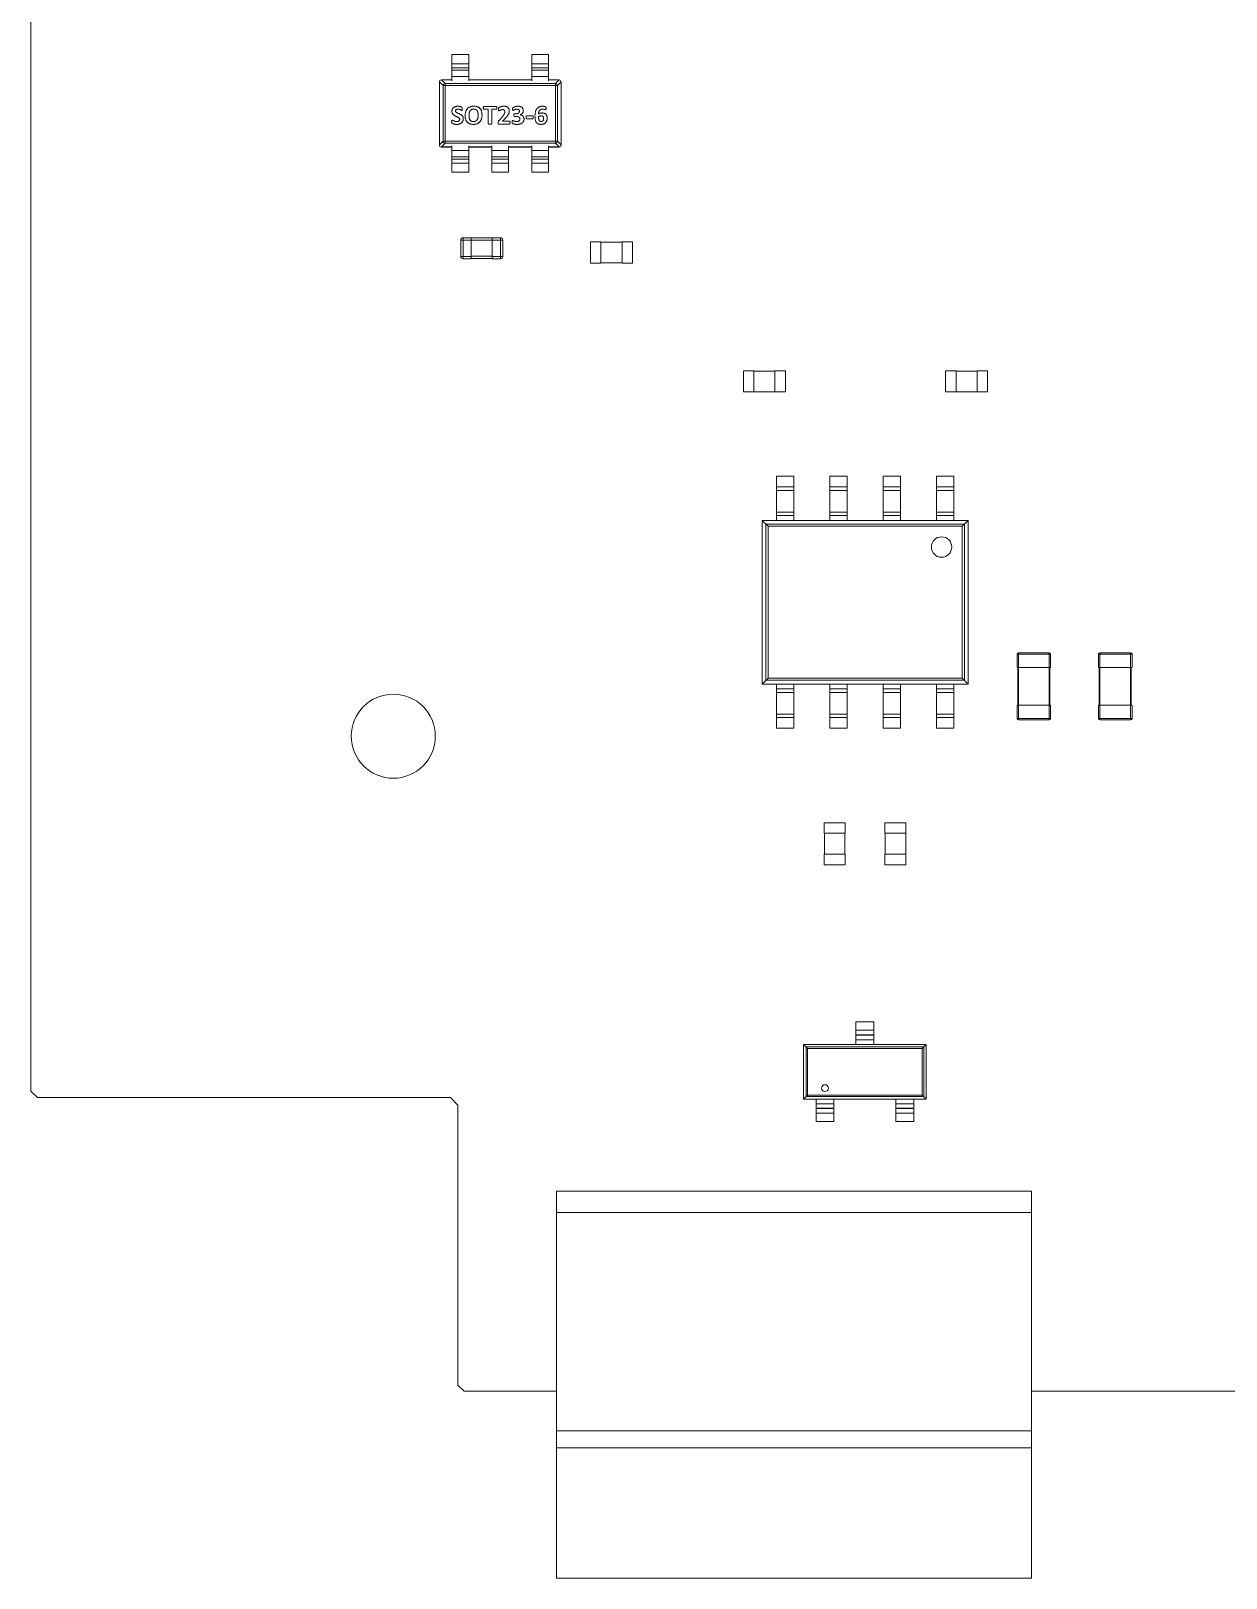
# Model space of a CAD drawing. Header units: millimetres. Extents: x 27 to 102, y 24 to 180.
# Drawn here: x 27.31 to 55.74, y 23.68 to 60.48 of the extents above; entities that cross this region are included whole.
import ezdxf

# ---------------------------------------------------------------- set-up
doc = ezdxf.new("R2010")
doc.units = ezdxf.units.MM

msp = doc.modelspace()

# ---------------------------------------------------------------- linework, layer by layer
at = {"color": 7, "linetype": 'Continuous', "lineweight": 15}
for p, q in [((27.305, 35.259), (27.305, 168.155)), ((37.322, 59.915), (37.322, 59.29)), ((37.322, 59.915), (37.722, 59.915)), ((37.322, 59.7), (37.722, 59.7)), ((37.722, 59.29), (37.722, 59.915)), ((39.222, 59.915), (39.222, 59.29)), ((39.222, 59.915), (39.622, 59.915)), ((39.222, 59.7), (39.622, 59.7)), ((39.622, 59.29), (39.622, 59.915)), ((37.023, 59.265), (37.023, 57.767)), ((37.112, 59.177), (37.023, 59.265)), ((37.023, 57.767), (37.023, 59.265)), ((37.322, 59.315), (37.073, 59.315)), ((37.073, 59.315), (37.161, 59.226)), ((37.322, 59.601), (37.722, 59.601)), ((37.722, 59.545), (37.322, 59.545)), ((37.322, 59.396), (37.722, 59.396)), ((39.222, 59.315), (37.722, 59.315)), ((39.222, 59.601), (39.622, 59.601)), ((39.622, 59.545), (39.222, 59.545)), ((39.222, 59.396), (39.622, 59.396)), ((39.871, 59.315), (39.622, 59.315)), ((39.783, 59.226), (39.871, 59.315)), ((39.92, 59.265), (39.832, 59.177)), ((39.92, 59.265), (39.92, 57.767)), ((39.921, 57.767), (39.921, 59.265)), ((37.112, 59.177), (39.832, 59.177)), ((37.112, 57.855), (37.112, 59.177)), ((37.161, 57.806), (37.161, 59.226)), ((37.161, 59.226), (39.783, 59.226)), ((39.783, 57.806), (39.783, 59.226)), ((39.832, 59.177), (39.832, 57.855)), ((38.082, 58.682), (38.378, 58.682)), ((38.186, 58.614), (38.082, 58.614)), ((38.186, 58.275), (38.186, 58.614)), ((38.273, 58.614), (38.273, 58.275)), ((38.378, 58.614), (38.273, 58.614)), ((38.443, 58.352), (38.514, 58.429)), ((38.692, 58.262), (38.448, 58.262)), ((38.574, 58.379), (38.526, 58.33)), ((38.526, 58.33), (38.691, 58.33)), ((38.807, 58.509), (38.846, 58.509)), ((38.846, 58.447), (38.808, 58.447)), ((38.943, 58.485), (38.943, 58.484)), ((39.104, 58.459), (39.24, 58.459)), ((39.24, 58.391), (39.104, 58.391)), ((37.023, 57.767), (37.112, 57.855)), ((37.161, 57.806), (37.073, 57.718)), ((39.832, 57.855), (37.112, 57.855)), ((39.783, 57.806), (37.161, 57.806)), ((39.871, 57.718), (39.783, 57.806)), ((39.832, 57.855), (39.92, 57.767)), ((37.073, 57.717), (37.322, 57.717)), ((37.322, 57.743), (37.322, 57.117)), ((37.722, 57.636), (37.322, 57.636)), ((37.322, 57.487), (37.722, 57.487)), ((37.722, 57.431), (37.322, 57.431)), ((37.722, 57.117), (37.722, 57.743)), ((37.722, 57.717), (38.272, 57.717)), ((38.272, 57.743), (38.272, 57.117)), ((38.672, 57.636), (38.272, 57.636)), ((38.272, 57.487), (38.672, 57.487)), ((38.672, 57.431), (38.272, 57.431)), ((38.672, 57.117), (38.672, 57.743)), ((38.672, 57.717), (39.222, 57.717)), ((39.222, 57.743), (39.222, 57.117)), ((39.622, 57.636), (39.222, 57.636)), ((39.222, 57.487), (39.622, 57.487)), ((39.622, 57.431), (39.222, 57.431)), ((39.622, 57.117), (39.622, 57.743)), ((39.622, 57.717), (39.871, 57.717)), ((37.722, 57.332), (37.322, 57.332)), ((37.722, 57.117), (37.322, 57.117)), ((38.672, 57.332), (38.272, 57.332)), ((38.672, 57.117), (38.272, 57.117)), ((39.622, 57.332), (39.222, 57.332)), ((39.622, 57.117), (39.222, 57.117)), ((37.531, 55.503), (37.781, 55.503)), ((37.531, 55.503), (37.531, 55.115)), ((37.587, 55.059), (37.587, 55.559)), ((37.587, 55.559), (37.781, 55.559)), ((37.781, 55.559), (37.781, 55.059)), ((37.781, 55.554), (38.281, 55.554)), ((37.781, 55.498), (38.281, 55.498)), ((38.281, 55.559), (38.281, 55.059)), ((38.281, 55.559), (38.475, 55.559)), ((38.281, 55.503), (38.531, 55.503)), ((38.475, 55.559), (38.475, 55.059)), ((38.531, 55.115), (38.531, 55.503)), ((40.619, 55.458), (40.619, 54.958)), ((40.869, 55.458), (40.619, 55.458)), ((40.869, 54.958), (40.869, 55.458)), ((41.369, 55.453), (40.869, 55.453)), ((41.619, 55.458), (41.369, 55.458)), ((41.369, 55.458), (41.369, 54.958)), ((41.619, 54.958), (41.619, 55.458)), ((37.781, 55.115), (37.531, 55.115)), ((37.781, 55.059), (37.587, 55.059)), ((38.281, 55.12), (37.781, 55.12)), ((38.281, 55.064), (37.781, 55.064)), ((38.531, 55.115), (38.281, 55.115)), ((38.475, 55.059), (38.281, 55.059)), ((40.619, 54.958), (40.869, 54.958)), ((41.369, 54.963), (40.869, 54.963)), ((41.369, 54.958), (41.619, 54.958)), ((44.257, 52.392), (44.257, 51.892)), ((44.507, 52.392), (44.257, 52.392)), ((44.507, 51.892), (44.507, 52.392)), ((44.507, 52.387), (45.007, 52.387)), ((45.007, 52.392), (45.007, 51.892)), ((45.257, 52.392), (45.007, 52.392)), ((45.257, 51.892), (45.257, 52.392)), ((49.068, 52.392), (49.068, 51.892)), ((49.318, 52.392), (49.068, 52.392)), ((49.318, 51.892), (49.318, 52.392)), ((49.318, 52.387), (49.818, 52.387)), ((50.068, 52.392), (49.818, 52.392)), ((49.818, 52.392), (49.818, 51.892)), ((50.068, 51.892), (50.068, 52.392)), ((44.507, 51.897), (45.007, 51.897)), ((49.318, 51.897), (49.818, 51.897)), ((44.257, 51.892), (44.507, 51.892)), ((45.007, 51.892), (45.257, 51.892)), ((49.068, 51.892), (49.318, 51.892)), ((49.818, 51.892), (50.068, 51.892)), ((45.045, 48.836), (45.045, 49.886)), ((45.455, 49.886), (45.045, 49.886)), ((45.455, 49.886), (45.455, 48.836)), ((46.315, 48.836), (46.315, 49.886)), ((46.725, 49.886), (46.315, 49.886)), ((46.725, 49.886), (46.725, 48.836)), ((47.585, 48.836), (47.585, 49.886)), ((47.995, 49.886), (47.585, 49.886)), ((47.995, 49.886), (47.995, 48.836)), ((48.855, 48.836), (48.855, 49.886)), ((49.265, 49.886), (48.855, 49.886)), ((49.265, 49.886), (49.265, 48.836)), ((45.045, 49.632), (45.455, 49.632)), ((45.045, 49.549), (45.455, 49.549)), ((46.315, 49.632), (46.725, 49.632)), ((46.315, 49.549), (46.725, 49.549)), ((47.585, 49.632), (47.995, 49.632)), ((47.585, 49.549), (47.995, 49.549)), ((48.855, 49.632), (49.265, 49.632)), ((48.855, 49.549), (49.265, 49.549)), ((45.455, 49.032), (45.045, 49.032)), ((45.455, 48.949), (45.045, 48.949)), ((46.725, 49.032), (46.315, 49.032)), ((46.725, 48.949), (46.315, 48.949)), ((47.995, 49.032), (47.585, 49.032)), ((47.995, 48.949), (47.585, 48.949)), ((49.265, 49.032), (48.855, 49.032)), ((49.265, 48.949), (48.855, 48.949)), ((44.702, 48.836), (44.844, 48.695)), ((44.702, 48.836), (44.702, 44.941)), ((49.607, 48.836), (44.702, 48.836)), ((49.516, 48.744), (44.794, 48.744)), ((44.794, 48.744), (44.794, 45.033)), ((44.844, 48.695), (49.466, 48.695)), ((44.844, 45.082), (44.844, 48.695)), ((49.607, 48.836), (49.466, 48.695)), ((49.466, 48.695), (49.466, 45.082)), ((49.516, 48.744), (49.516, 45.033)), ((49.607, 48.836), (49.607, 44.941)), ((50.768, 45.653), (51.568, 45.653)), ((50.768, 45.653), (50.768, 45.338)), ((50.803, 45.688), (50.803, 44.088)), ((51.533, 45.688), (50.803, 45.688)), ((51.533, 45.688), (51.533, 44.088)), ((51.568, 45.338), (51.568, 45.653)), ((52.705, 45.653), (53.505, 45.653)), ((52.705, 45.653), (52.705, 45.338)), ((53.47, 45.688), (52.74, 45.688)), ((52.74, 44.088), (52.74, 45.688)), ((53.47, 44.088), (53.47, 45.688)), ((53.505, 45.338), (53.505, 45.653)), ((50.768, 45.338), (51.568, 45.338)), ((50.788, 45.338), (50.788, 44.438)), ((51.548, 45.338), (51.548, 44.438)), ((53.505, 45.338), (52.705, 45.338)), ((52.725, 44.438), (52.725, 45.338)), ((53.485, 44.438), (53.485, 45.338)), ((44.844, 45.082), (44.702, 44.941)), ((49.607, 44.941), (44.702, 44.941)), ((49.516, 45.033), (44.794, 45.033)), ((49.466, 45.082), (44.844, 45.082)), ((45.045, 43.891), (45.045, 44.941)), ((45.455, 44.941), (45.455, 43.891)), ((46.315, 43.891), (46.315, 44.941)), ((46.725, 44.941), (46.725, 43.891)), ((47.585, 43.891), (47.585, 44.941)), ((47.995, 44.941), (47.995, 43.891)), ((48.855, 43.891), (48.855, 44.941)), ((49.265, 44.941), (49.265, 43.891)), ((49.466, 45.082), (49.607, 44.941)), ((45.455, 44.827), (45.045, 44.827)), ((45.455, 44.745), (45.045, 44.745)), ((46.725, 44.827), (46.315, 44.827)), ((46.725, 44.745), (46.315, 44.745)), ((47.995, 44.827), (47.585, 44.827)), ((47.995, 44.745), (47.585, 44.745)), ((49.265, 44.827), (48.855, 44.827)), ((49.265, 44.745), (48.855, 44.745)), ((45.045, 44.228), (45.455, 44.228)), ((46.315, 44.228), (46.725, 44.228)), ((47.585, 44.228), (47.995, 44.228)), ((48.855, 44.228), (49.265, 44.228)), ((50.768, 44.438), (50.768, 44.123)), ((50.768, 44.438), (51.568, 44.438)), ((51.568, 44.123), (51.568, 44.438)), ((53.505, 44.438), (52.705, 44.438)), ((52.705, 44.438), (52.705, 44.123)), ((53.505, 44.123), (53.505, 44.438)), ((45.455, 44.145), (45.045, 44.145)), ((45.455, 43.891), (45.045, 43.891)), ((46.725, 44.145), (46.315, 44.145)), ((46.725, 43.891), (46.315, 43.891)), ((47.995, 44.145), (47.585, 44.145)), ((47.995, 43.891), (47.585, 43.891)), ((49.265, 44.145), (48.855, 44.145)), ((49.265, 43.891), (48.855, 43.891)), ((51.568, 44.123), (50.768, 44.123)), ((50.803, 44.088), (51.533, 44.088)), ((53.505, 44.123), (52.705, 44.123)), ((52.74, 44.088), (53.47, 44.088)), ((46.179, 41.643), (46.179, 41.393)), ((46.679, 41.643), (46.179, 41.643)), ((46.679, 41.393), (46.679, 41.643)), ((47.624, 41.643), (47.624, 41.393)), ((48.124, 41.643), (47.624, 41.643)), ((48.124, 41.393), (48.124, 41.643)), ((46.179, 41.393), (46.679, 41.393)), ((46.184, 41.393), (46.184, 40.893)), ((46.674, 41.393), (46.674, 40.893)), ((47.624, 41.393), (48.124, 41.393)), ((47.629, 41.393), (47.629, 40.893)), ((48.119, 41.393), (48.119, 40.893)), ((46.679, 40.893), (46.179, 40.893)), ((46.179, 40.893), (46.179, 40.643)), ((46.679, 40.643), (46.679, 40.893)), ((48.124, 40.893), (47.624, 40.893)), ((47.624, 40.893), (47.624, 40.643)), ((48.124, 40.643), (48.124, 40.893)), ((46.179, 40.643), (46.679, 40.643)), ((47.624, 40.643), (48.124, 40.643)), ((46.936, 36.37), (46.936, 36.905)), ((46.936, 36.905), (47.361, 36.905)), ((47.361, 36.37), (47.361, 36.905)), ((46.936, 36.705), (47.361, 36.705)), ((47.361, 36.599), (46.936, 36.599)), ((46.936, 36.588), (47.361, 36.588)), ((46.936, 36.482), (47.361, 36.482)), ((45.783, 36.276), (45.689, 36.37)), ((45.689, 35.07), (45.689, 36.37)), ((45.689, 36.37), (48.609, 36.37)), ((45.751, 35.132), (45.751, 36.309)), ((45.751, 36.309), (48.547, 36.309)), ((45.783, 36.276), (45.783, 35.164)), ((45.783, 36.276), (48.515, 36.276)), ((48.515, 36.276), (48.609, 36.37)), ((48.515, 36.276), (48.515, 35.164)), ((48.547, 35.132), (48.547, 36.309)), ((48.609, 35.07), (48.609, 36.37)), ((27.461, 35.103), (27.305, 35.259)), ((37.287, 35.103), (27.461, 35.103)), ((37.465, 34.925), (37.287, 35.103)), ((45.689, 35.07), (45.783, 35.164)), ((45.689, 35.07), (48.609, 35.07)), ((45.751, 35.132), (48.547, 35.132)), ((48.515, 35.164), (45.783, 35.164)), ((45.986, 35.07), (45.986, 34.535)), ((46.411, 35.07), (46.411, 34.535)), ((47.886, 35.07), (47.886, 34.535)), ((48.311, 35.07), (48.311, 34.535)), ((48.609, 35.07), (48.515, 35.164)), ((37.465, 28.267), (37.465, 34.925)), ((46.411, 34.958), (45.986, 34.958)), ((45.986, 34.852), (46.411, 34.852)), ((45.986, 34.842), (46.411, 34.842)), ((46.411, 34.736), (45.986, 34.736)), ((48.311, 34.958), (47.886, 34.958)), ((47.886, 34.852), (48.311, 34.852)), ((47.886, 34.842), (48.311, 34.842)), ((48.311, 34.736), (47.886, 34.736)), ((45.986, 34.535), (46.411, 34.535)), ((47.886, 34.535), (48.311, 34.535)), ((39.813, 32.875), (51.113, 32.875)), ((39.813, 23.675), (39.813, 32.875)), ((51.113, 23.675), (51.113, 32.875)), ((51.113, 32.375), (39.813, 32.375)), ((37.614, 28.118), (37.465, 28.267)), ((39.813, 28.118), (37.614, 28.118)), ((58.355, 28.118), (51.113, 28.118)), ((39.813, 27.175), (51.113, 27.175)), ((51.113, 26.775), (39.813, 26.775)), ((39.813, 23.675), (51.113, 23.675))]:
    msp.add_line(p, q, dxfattribs=at)
at = {"color": 8, "linetype": 'Continuous', "lineweight": 15}
for p, q in [((37.023, 59.265), (37.023, 59.265)), ((37.073, 59.315), (37.322, 59.315)), ((37.073, 59.315), (37.073, 59.315)), ((37.722, 59.315), (39.222, 59.315)), ((39.622, 59.315), (39.871, 59.315)), ((39.871, 59.315), (39.871, 59.315)), ((39.921, 59.265), (39.92, 59.265)), ((37.023, 57.767), (37.023, 57.767)), ((37.322, 57.718), (37.073, 57.718)), ((37.073, 57.718), (37.073, 57.717)), ((38.272, 57.718), (37.722, 57.718)), ((39.222, 57.718), (38.672, 57.718)), ((39.871, 57.718), (39.622, 57.718)), ((39.871, 57.717), (39.871, 57.718)), ((39.92, 57.767), (39.921, 57.767))]:
    msp.add_line(p, q, dxfattribs=at)
at = {"color": 7, "linetype": 'Continuous', "lineweight": 15}
for centre, radius in [((48.973, 48.202), 0.243), ((35.927, 43.702), 1), ((46.199, 35.33), 0.0812)]:
    msp.add_circle(centre, radius, dxfattribs=at)
for centre, radius, start, end in [((37.073, 59.265), 0.05, 90, 180), ((37.074, 59.264), 0.0511, 91.9981, 178.0019), ((39.871, 59.265), 0.05, 0, 90), ((39.869, 59.264), 0.0511, 1.9981, 88.0019), ((37.163, 59.175), 0.0511, 91.9981, 178.0019), ((39.781, 59.175), 0.0511, 1.9981, 88.0019), ((37.163, 57.857), 0.0511, 181.9981, 268.0019), ((39.781, 57.857), 0.0511, 271.9981, 358.0019), ((37.073, 57.767), 0.05, 180, 270), ((37.074, 57.769), 0.0511, 181.9981, 268.0019), ((39.871, 57.767), 0.05, 270, 0), ((39.869, 57.769), 0.0511, 271.9981, 358.0019), ((37.587, 55.503), 0.056, 90, 180), ((37.587, 55.503), 0.056, 90, 180), ((38.475, 55.503), 0.056, 0, 90), ((38.475, 55.503), 0.056, 0, 90), ((37.587, 55.115), 0.056, 180, 270), ((38.475, 55.115), 0.056, 270, 360), ((50.803, 45.653), 0.035, 90, 180), ((51.533, 45.653), 0.035, 0, 90), ((52.74, 45.653), 0.035, 90, 180), ((53.47, 45.653), 0.035, 0, 90), ((50.803, 44.123), 0.035, 180, 270), ((51.533, 44.123), 0.035, 270, 0), ((52.74, 44.123), 0.035, 180, 270), ((53.47, 44.123), 0.035, 270, 0)]:
    msp.add_arc(centre, radius, start, end, dxfattribs=at)
for points, knots in [([(37.322, 58.568), (37.322, 58.572), (37.322, 58.582), (37.324, 58.596), (37.328, 58.608), (37.333, 58.62), (37.339, 58.631), (37.346, 58.641), (37.354, 58.65), (37.364, 58.658), (37.374, 58.665), (37.385, 58.671), (37.397, 58.677), (37.41, 58.681), (37.423, 58.684), (37.437, 58.686), (37.451, 58.688), (37.46, 58.688), (37.465, 58.688)], [0, 0, 0, 0, 0.06919, 0.134581, 0.197207, 0.25791, 0.317351, 0.375671, 0.432693, 0.490435, 0.548969, 0.608587, 0.669654, 0.733198, 0.798252, 0.86417, 0.931304, 1, 1, 1, 1]), ([(37.507, 58.377), (37.507, 58.379), (37.507, 58.384), (37.505, 58.39), (37.503, 58.396), (37.498, 58.403), (37.49, 58.412), (37.478, 58.42), (37.464, 58.428), (37.448, 58.435), (37.431, 58.442), (37.414, 58.449), (37.397, 58.457), (37.38, 58.466), (37.364, 58.477), (37.353, 58.488), (37.345, 58.497), (37.339, 58.505), (37.334, 58.514), (37.33, 58.523), (37.326, 58.533), (37.324, 58.543), (37.322, 58.555), (37.322, 58.563), (37.322, 58.568)], [0, 0, 0, 0, 0.024102, 0.047099, 0.069242, 0.091689, 0.13863, 0.189569, 0.244891, 0.305201, 0.369229, 0.435349, 0.502596, 0.570055, 0.636746, 0.702647, 0.735777, 0.769317, 0.803639, 0.838929, 0.875672, 0.914277, 0.955607, 1, 1, 1, 1]), ([(37.465, 58.62), (37.461, 58.62), (37.452, 58.62), (37.441, 58.617), (37.431, 58.613), (37.422, 58.608), (37.416, 58.602), (37.411, 58.594), (37.409, 58.586), (37.408, 58.58), (37.408, 58.577)], [0, 0, 0, 0, 0.166914, 0.315285, 0.446633, 0.564693, 0.674895, 0.783455, 0.890373, 1, 1, 1, 1]), ([(37.408, 58.577), (37.408, 58.575), (37.408, 58.57), (37.41, 58.564), (37.412, 58.558), (37.416, 58.553), (37.42, 58.548), (37.425, 58.543), (37.431, 58.539), (37.439, 58.533), (37.451, 58.527), (37.467, 58.52), (37.484, 58.513), (37.501, 58.505), (37.518, 58.497), (37.535, 58.488), (37.551, 58.477), (37.562, 58.467), (37.571, 58.457), (37.576, 58.449), (37.581, 58.441), (37.586, 58.432), (37.589, 58.422), (37.592, 58.411), (37.593, 58.4), (37.593, 58.392), (37.593, 58.388)], [0, 0, 0, 0, 0.023879, 0.046246, 0.068497, 0.090679, 0.113599, 0.137429, 0.162352, 0.188685, 0.24517, 0.306223, 0.370874, 0.437001, 0.50412, 0.571904, 0.639199, 0.705898, 0.739189, 0.772811, 0.807126, 0.84228, 0.878445, 0.916574, 0.957093, 1, 1, 1, 1]), ([(37.465, 58.688), (37.47, 58.688), (37.48, 58.688), (37.495, 58.685), (37.51, 58.683), (37.524, 58.679), (37.536, 58.675), (37.545, 58.67), (37.552, 58.667), (37.556, 58.665), (37.559, 58.663), (37.561, 58.66), (37.563, 58.658), (37.565, 58.655), (37.566, 58.652), (37.567, 58.648), (37.568, 58.644), (37.568, 58.639), (37.569, 58.632), (37.569, 58.627), (37.569, 58.624)], [0, 0, 0, 0, 0.109627, 0.219362, 0.327464, 0.428896, 0.523854, 0.61073, 0.64919, 0.681533, 0.706923, 0.727537, 0.757997, 0.780119, 0.800977, 0.826706, 0.857713, 0.895948, 0.942448, 1, 1, 1, 1]), ([(37.557, 58.589), (37.557, 58.589), (37.555, 58.589), (37.552, 58.59), (37.549, 58.592), (37.544, 58.595), (37.536, 58.599), (37.526, 58.605), (37.513, 58.611), (37.501, 58.615), (37.491, 58.617), (37.483, 58.619), (37.474, 58.62), (37.468, 58.62), (37.465, 58.62)], [0, 0, 0, 0, 0.021787, 0.05004, 0.086026, 0.129964, 0.234147, 0.357909, 0.497195, 0.652976, 0.735084, 0.82092, 0.908696, 1, 1, 1, 1]), ([(37.569, 58.624), (37.569, 58.622), (37.569, 58.616), (37.568, 58.609), (37.568, 58.603), (37.567, 58.598), (37.565, 58.594), (37.563, 58.591), (37.561, 58.589), (37.558, 58.589), (37.557, 58.589)], [0, 0, 0, 0, 0.215394, 0.397886, 0.547914, 0.671398, 0.768091, 0.847618, 0.918662, 1, 1, 1, 1]), ([(37.637, 58.469), (37.637, 58.477), (37.637, 58.493), (37.64, 58.517), (37.644, 58.539), (37.649, 58.56), (37.657, 58.58), (37.666, 58.598), (37.676, 58.614), (37.689, 58.629), (37.702, 58.643), (37.718, 58.655), (37.735, 58.665), (37.753, 58.673), (37.773, 58.68), (37.794, 58.685), (37.817, 58.687), (37.833, 58.688), (37.841, 58.688)], [0, 0, 0, 0, 0.072557, 0.14175, 0.207749, 0.271172, 0.332305, 0.391462, 0.448662, 0.505242, 0.561527, 0.618069, 0.675245, 0.734436, 0.795972, 0.860367, 0.927998, 1, 1, 1, 1]), ([(37.637, 58.469), (37.637, 58.477), (37.637, 58.493), (37.64, 58.517), (37.644, 58.539), (37.649, 58.56), (37.657, 58.58), (37.666, 58.598), (37.676, 58.614), (37.689, 58.629), (37.702, 58.643), (37.718, 58.655), (37.735, 58.665), (37.753, 58.673), (37.773, 58.68), (37.794, 58.685), (37.817, 58.687), (37.833, 58.688), (37.841, 58.688)], [0, 0, 0, 0, 0.072557, 0.14175, 0.207749, 0.271172, 0.332305, 0.391462, 0.448662, 0.505242, 0.561527, 0.618069, 0.675245, 0.734436, 0.795972, 0.860367, 0.927998, 1, 1, 1, 1]), ([(37.729, 58.473), (37.729, 58.478), (37.729, 58.488), (37.731, 58.502), (37.732, 58.516), (37.735, 58.529), (37.737, 58.542), (37.742, 58.554), (37.747, 58.566), (37.753, 58.576), (37.76, 58.586), (37.767, 58.594), (37.776, 58.602), (37.786, 58.608), (37.798, 58.614), (37.81, 58.617), (37.824, 58.62), (37.834, 58.62), (37.839, 58.62)], [0, 0, 0, 0, 0.070601, 0.139521, 0.206858, 0.272821, 0.3368, 0.398187, 0.457459, 0.514888, 0.571361, 0.627219, 0.682933, 0.739994, 0.798994, 0.861579, 0.927923, 1, 1, 1, 1]), ([(37.839, 58.62), (37.844, 58.62), (37.853, 58.62), (37.867, 58.618), (37.879, 58.614), (37.89, 58.61), (37.9, 58.604), (37.909, 58.597), (37.916, 58.588), (37.923, 58.579), (37.929, 58.569), (37.934, 58.558), (37.938, 58.545), (37.94, 58.532), (37.943, 58.518), (37.944, 58.504), (37.945, 58.488), (37.945, 58.477), (37.946, 58.472)], [0, 0, 0, 0, 0.070696, 0.135973, 0.196334, 0.253003, 0.307465, 0.361026, 0.41457, 0.468765, 0.524761, 0.582643, 0.644243, 0.708628, 0.776467, 0.847523, 0.921981, 1, 1, 1, 1]), ([(37.841, 58.688), (37.849, 58.688), (37.865, 58.687), (37.887, 58.685), (37.907, 58.681), (37.926, 58.676), (37.944, 58.668), (37.961, 58.66), (37.975, 58.649), (37.988, 58.637), (38, 58.623), (38.01, 58.607), (38.019, 58.59), (38.026, 58.57), (38.031, 58.549), (38.035, 58.527), (38.038, 58.502), (38.038, 58.485), (38.038, 58.477)], [0, 0, 0, 0, 0.07078, 0.137552, 0.200698, 0.26068, 0.318145, 0.373766, 0.427981, 0.482151, 0.536907, 0.592949, 0.651145, 0.712579, 0.777612, 0.846771, 0.920782, 1, 1, 1, 1]), ([(38.069, 58.648), (38.069, 58.65), (38.069, 58.656), (38.07, 58.663), (38.071, 58.669), (38.072, 58.674), (38.074, 58.677), (38.076, 58.68), (38.079, 58.682), (38.081, 58.682), (38.082, 58.682)], [0, 0, 0, 0, 0.220066, 0.404384, 0.556624, 0.67751, 0.773795, 0.850897, 0.924429, 1, 1, 1, 1]), ([(38.082, 58.614), (38.081, 58.614), (38.079, 58.614), (38.076, 58.615), (38.074, 58.618), (38.072, 58.622), (38.071, 58.626), (38.07, 58.632), (38.069, 58.639), (38.069, 58.645), (38.069, 58.648)], [0, 0, 0, 0, 0.07688, 0.151344, 0.231283, 0.330946, 0.453365, 0.602715, 0.784488, 1, 1, 1, 1]), ([(38.378, 58.682), (38.379, 58.682), (38.38, 58.682), (38.383, 58.68), (38.386, 58.678), (38.387, 58.674), (38.389, 58.669), (38.389, 58.663), (38.39, 58.656), (38.39, 58.65), (38.39, 58.648)], [0, 0, 0, 0, 0.070962, 0.142543, 0.224817, 0.32022, 0.442123, 0.594355, 0.77936, 1, 1, 1, 1]), ([(38.39, 58.648), (38.39, 58.645), (38.39, 58.639), (38.389, 58.632), (38.389, 58.626), (38.387, 58.622), (38.385, 58.618), (38.383, 58.616), (38.381, 58.614), (38.379, 58.614), (38.378, 58.614)], [0, 0, 0, 0, 0.215936, 0.398282, 0.547504, 0.670873, 0.769611, 0.852948, 0.925389, 1, 1, 1, 1]), ([(38.427, 58.617), (38.427, 58.62), (38.427, 58.624), (38.428, 58.63), (38.428, 58.635), (38.429, 58.639), (38.43, 58.643), (38.432, 58.646), (38.434, 58.65), (38.437, 58.653), (38.44, 58.655), (38.444, 58.658), (38.448, 58.66), (38.455, 58.664), (38.466, 58.669), (38.48, 58.675), (38.497, 58.68), (38.515, 58.684), (38.535, 58.687), (38.549, 58.688), (38.555, 58.688)], [0, 0, 0, 0, 0.043794, 0.079378, 0.109766, 0.135763, 0.158781, 0.179694, 0.203497, 0.234905, 0.255059, 0.280512, 0.310558, 0.346309, 0.429682, 0.526719, 0.635094, 0.751215, 0.873817, 1, 1, 1, 1]), ([(38.439, 58.577), (38.438, 58.577), (38.436, 58.577), (38.433, 58.579), (38.431, 58.582), (38.43, 58.586), (38.429, 58.591), (38.428, 58.599), (38.427, 58.607), (38.427, 58.614), (38.427, 58.617)], [0, 0, 0, 0, 0.060712, 0.12228, 0.195727, 0.288915, 0.413249, 0.572638, 0.7673, 1, 1, 1, 1]), ([(38.528, 58.608), (38.525, 58.608), (38.519, 58.607), (38.51, 58.607), (38.502, 58.605), (38.492, 58.602), (38.481, 58.598), (38.469, 58.593), (38.459, 58.587), (38.452, 58.583), (38.447, 58.579), (38.444, 58.578), (38.441, 58.577), (38.439, 58.577), (38.439, 58.577)], [0, 0, 0, 0, 0.09633, 0.187045, 0.273792, 0.355777, 0.508386, 0.645683, 0.76599, 0.868163, 0.910477, 0.945922, 0.975742, 1, 1, 1, 1]), ([(38.528, 58.608), (38.525, 58.608), (38.519, 58.607), (38.51, 58.607), (38.502, 58.605), (38.492, 58.602), (38.481, 58.598), (38.469, 58.593), (38.459, 58.587), (38.452, 58.583), (38.447, 58.579), (38.444, 58.578), (38.441, 58.577), (38.439, 58.577), (38.439, 58.577)], [0, 0, 0, 0, 0.09633, 0.187045, 0.273792, 0.355777, 0.508386, 0.645683, 0.76599, 0.868163, 0.910477, 0.945922, 0.975742, 1, 1, 1, 1]), ([(38.514, 58.429), (38.517, 58.433), (38.524, 58.44), (38.533, 58.451), (38.541, 58.461), (38.548, 58.471), (38.555, 58.48), (38.56, 58.489), (38.565, 58.497), (38.57, 58.508), (38.575, 58.52), (38.579, 58.534), (38.581, 58.547), (38.582, 58.555), (38.582, 58.559)], [0, 0, 0, 0, 0.100789, 0.194904, 0.282027, 0.361781, 0.435569, 0.505285, 0.569045, 0.628967, 0.737585, 0.832617, 0.919353, 1, 1, 1, 1]), ([(38.582, 58.559), (38.582, 58.562), (38.581, 58.569), (38.579, 58.578), (38.574, 58.586), (38.568, 58.594), (38.561, 58.6), (38.551, 58.604), (38.54, 58.607), (38.532, 58.607), (38.528, 58.608)], [0, 0, 0, 0, 0.119074, 0.235882, 0.349912, 0.464564, 0.581804, 0.706982, 0.844189, 1, 1, 1, 1]), ([(38.555, 58.688), (38.561, 58.688), (38.571, 58.688), (38.586, 58.686), (38.6, 58.684), (38.613, 58.68), (38.625, 58.675), (38.636, 58.67), (38.646, 58.664), (38.654, 58.657), (38.662, 58.649), (38.669, 58.641), (38.674, 58.632), (38.679, 58.622), (38.682, 58.611), (38.685, 58.601), (38.686, 58.59), (38.687, 58.582), (38.687, 58.578)], [0, 0, 0, 0, 0.082806, 0.160501, 0.234042, 0.30301, 0.368663, 0.430877, 0.490496, 0.547963, 0.604374, 0.659039, 0.714537, 0.770082, 0.826372, 0.883215, 0.940613, 1, 1, 1, 1]), ([(38.687, 58.578), (38.687, 58.571), (38.686, 58.558), (38.684, 58.541), (38.681, 58.527), (38.677, 58.517), (38.673, 58.506), (38.667, 58.495), (38.66, 58.483), (38.652, 58.47), (38.643, 58.457), (38.633, 58.444), (38.621, 58.429), (38.607, 58.413), (38.591, 58.397), (38.58, 58.385), (38.574, 58.379)], [0, 0, 0, 0, 0.086764, 0.173083, 0.217416, 0.264176, 0.314288, 0.367926, 0.425496, 0.48828, 0.556084, 0.629036, 0.708712, 0.797197, 0.894266, 1, 1, 1, 1]), ([(38.767, 58.62), (38.767, 58.622), (38.767, 58.627), (38.767, 58.633), (38.768, 58.638), (38.769, 58.642), (38.77, 58.645), (38.771, 58.648), (38.773, 58.651), (38.775, 58.654), (38.778, 58.656), (38.781, 58.658), (38.785, 58.66), (38.791, 58.664), (38.801, 58.669), (38.815, 58.675), (38.832, 58.68), (38.85, 58.684), (38.871, 58.687), (38.886, 58.688), (38.893, 58.688)], [0, 0, 0, 0, 0.04618, 0.08338, 0.114176, 0.139816, 0.161246, 0.180557, 0.201192, 0.226649, 0.243236, 0.26569, 0.292968, 0.326599, 0.406792, 0.50067, 0.608209, 0.728089, 0.859544, 1, 1, 1, 1]), ([(38.777, 58.589), (38.777, 58.589), (38.775, 58.589), (38.773, 58.59), (38.771, 58.592), (38.769, 58.595), (38.768, 58.599), (38.767, 58.604), (38.767, 58.612), (38.767, 58.617), (38.767, 58.62)], [0, 0, 0, 0, 0.068116, 0.131443, 0.200307, 0.287548, 0.402385, 0.555821, 0.753765, 1, 1, 1, 1]), ([(38.869, 58.62), (38.863, 58.62), (38.853, 58.619), (38.837, 58.615), (38.823, 58.61), (38.81, 58.605), (38.799, 58.599), (38.791, 58.595), (38.786, 58.592), (38.783, 58.59), (38.78, 58.589), (38.778, 58.589), (38.777, 58.589)], [0, 0, 0, 0, 0.169285, 0.332648, 0.487563, 0.629553, 0.755421, 0.863714, 0.908796, 0.946801, 0.977094, 1, 1, 1, 1]), ([(38.846, 58.509), (38.849, 58.509), (38.855, 58.509), (38.864, 58.51), (38.873, 58.511), (38.881, 58.513), (38.888, 58.515), (38.895, 58.518), (38.901, 58.521), (38.906, 58.525), (38.911, 58.529), (38.915, 58.534), (38.919, 58.539), (38.922, 58.544), (38.925, 58.55), (38.926, 58.556), (38.927, 58.563), (38.928, 58.567), (38.928, 58.569)], [0, 0, 0, 0, 0.083307, 0.162657, 0.237605, 0.308402, 0.375696, 0.439425, 0.499639, 0.55773, 0.613839, 0.668607, 0.722102, 0.775939, 0.83061, 0.88572, 0.941867, 1, 1, 1, 1]), ([(38.928, 58.569), (38.927, 58.573), (38.927, 58.579), (38.924, 58.589), (38.92, 58.598), (38.913, 58.606), (38.905, 58.612), (38.895, 58.616), (38.883, 58.62), (38.874, 58.62), (38.869, 58.62)], [0, 0, 0, 0, 0.116307, 0.231218, 0.342767, 0.453269, 0.568941, 0.696357, 0.838491, 1, 1, 1, 1]), ([(38.893, 58.688), (38.898, 58.688), (38.908, 58.688), (38.922, 58.686), (38.935, 58.684), (38.948, 58.681), (38.959, 58.677), (38.969, 58.673), (38.979, 58.667), (38.987, 58.661), (38.995, 58.654), (39.002, 58.646), (39.008, 58.637), (39.012, 58.628), (39.016, 58.618), (39.018, 58.607), (39.02, 58.596), (39.02, 58.588), (39.02, 58.584)], [0, 0, 0, 0, 0.080058, 0.156217, 0.227372, 0.295421, 0.360328, 0.421735, 0.480641, 0.537485, 0.593022, 0.648308, 0.70307, 0.759302, 0.816345, 0.875196, 0.936038, 1, 1, 1, 1]), ([(39.02, 58.584), (39.02, 58.581), (39.02, 58.575), (39.019, 58.566), (39.018, 58.557), (39.015, 58.549), (39.013, 58.541), (39.009, 58.534), (39.005, 58.526), (39.001, 58.52), (38.996, 58.514), (38.99, 58.508), (38.983, 58.503), (38.976, 58.498), (38.969, 58.494), (38.961, 58.49), (38.952, 58.487), (38.946, 58.486), (38.943, 58.485)], [0, 0, 0, 0, 0.067449, 0.133135, 0.197328, 0.259845, 0.320924, 0.380962, 0.439758, 0.498387, 0.556741, 0.615344, 0.675229, 0.73639, 0.79928, 0.863738, 0.930155, 1, 1, 1, 1]), ([(39.298, 58.455), (39.298, 58.464), (39.299, 58.481), (39.3, 58.507), (39.304, 58.533), (39.309, 58.555), (39.314, 58.572), (39.318, 58.585), (39.324, 58.597), (39.33, 58.609), (39.337, 58.62), (39.344, 58.631), (39.353, 58.641), (39.363, 58.65), (39.373, 58.658), (39.385, 58.666), (39.398, 58.672), (39.412, 58.678), (39.427, 58.682), (39.443, 58.686), (39.461, 58.688), (39.473, 58.688), (39.48, 58.688)], [0, 0, 0, 0, 0.074572, 0.152755, 0.232358, 0.311729, 0.351278, 0.391014, 0.430173, 0.469669, 0.509157, 0.548158, 0.587163, 0.626713, 0.666927, 0.708052, 0.750629, 0.794877, 0.84132, 0.890976, 0.943477, 1, 1, 1, 1]), ([(39.298, 58.455), (39.298, 58.464), (39.299, 58.481), (39.3, 58.507), (39.304, 58.533), (39.309, 58.555), (39.314, 58.572), (39.318, 58.585), (39.324, 58.597), (39.33, 58.609), (39.337, 58.62), (39.344, 58.631), (39.353, 58.641), (39.363, 58.65), (39.373, 58.658), (39.385, 58.666), (39.398, 58.672), (39.412, 58.678), (39.427, 58.682), (39.443, 58.686), (39.461, 58.688), (39.473, 58.688), (39.48, 58.688)], [0, 0, 0, 0, 0.074572, 0.152755, 0.232358, 0.311729, 0.351278, 0.391014, 0.430173, 0.469669, 0.509157, 0.548158, 0.587163, 0.626713, 0.666927, 0.708052, 0.750629, 0.794877, 0.84132, 0.890976, 0.943477, 1, 1, 1, 1]), ([(39.479, 58.62), (39.475, 58.62), (39.467, 58.62), (39.455, 58.618), (39.444, 58.615), (39.435, 58.611), (39.426, 58.606), (39.418, 58.6), (39.411, 58.593), (39.405, 58.586), (39.4, 58.577), (39.395, 58.568), (39.391, 58.559), (39.388, 58.548), (39.386, 58.538), (39.384, 58.527), (39.383, 58.515), (39.383, 58.507), (39.383, 58.503)], [0, 0, 0, 0, 0.073609, 0.142275, 0.206274, 0.267155, 0.325499, 0.381969, 0.438739, 0.495019, 0.55232, 0.610309, 0.670035, 0.732026, 0.795772, 0.861579, 0.929219, 1, 1, 1, 1]), ([(39.383, 58.503), (39.386, 58.504), (39.391, 58.508), (39.399, 58.512), (39.409, 58.516), (39.419, 58.52), (39.431, 58.523), (39.443, 58.525), (39.456, 58.527), (39.465, 58.527), (39.469, 58.527)], [0, 0, 0, 0, 0.097416, 0.205015, 0.319825, 0.440808, 0.569077, 0.704168, 0.848364, 1, 1, 1, 1]), ([(39.469, 58.527), (39.475, 58.527), (39.484, 58.527), (39.499, 58.525), (39.512, 58.523), (39.523, 58.519), (39.534, 58.514), (39.544, 58.508), (39.553, 58.501), (39.561, 58.494), (39.568, 58.485), (39.573, 58.476), (39.578, 58.465), (39.582, 58.454), (39.585, 58.442), (39.587, 58.43), (39.588, 58.417), (39.588, 58.408), (39.588, 58.403)], [0, 0, 0, 0, 0.077484, 0.149516, 0.216602, 0.279986, 0.340093, 0.397415, 0.453289, 0.508387, 0.563492, 0.619549, 0.676984, 0.736652, 0.798814, 0.862943, 0.929895, 1, 1, 1, 1]), ([(39.552, 58.607), (39.551, 58.607), (39.547, 58.607), (39.542, 58.609), (39.535, 58.611), (39.527, 58.614), (39.517, 58.616), (39.506, 58.618), (39.493, 58.62), (39.484, 58.62), (39.479, 58.62)], [0, 0, 0, 0, 0.059916, 0.137627, 0.234021, 0.347593, 0.479475, 0.630701, 0.803572, 1, 1, 1, 1]), ([(39.552, 58.607), (39.551, 58.607), (39.547, 58.607), (39.542, 58.609), (39.535, 58.611), (39.527, 58.614), (39.517, 58.616), (39.506, 58.618), (39.493, 58.62), (39.484, 58.62), (39.479, 58.62)], [0, 0, 0, 0, 0.059916, 0.137627, 0.234021, 0.347593, 0.479475, 0.630701, 0.803572, 1, 1, 1, 1]), ([(39.48, 58.688), (39.484, 58.688), (39.492, 58.688), (39.505, 58.686), (39.517, 58.685), (39.528, 58.683), (39.538, 58.68), (39.546, 58.677), (39.552, 58.675), (39.556, 58.672), (39.559, 58.67), (39.56, 58.667), (39.561, 58.664), (39.562, 58.661), (39.563, 58.657), (39.563, 58.653), (39.564, 58.647), (39.564, 58.644), (39.564, 58.642)], [0, 0, 0, 0, 0.111926, 0.225145, 0.335525, 0.438933, 0.5319, 0.61089, 0.672615, 0.712062, 0.740271, 0.767488, 0.795049, 0.824713, 0.857542, 0.896721, 0.943624, 1, 1, 1, 1]), ([(39.564, 58.642), (39.564, 58.638), (39.564, 58.633), (39.563, 58.625), (39.563, 58.619), (39.562, 58.614), (39.56, 58.61), (39.558, 58.608), (39.555, 58.607), (39.553, 58.607), (39.552, 58.607)], [0, 0, 0, 0, 0.236056, 0.429419, 0.580553, 0.696209, 0.783651, 0.856166, 0.925474, 1, 1, 1, 1]), ([(37.316, 58.324), (37.316, 58.327), (37.316, 58.333), (37.316, 58.341), (37.317, 58.347), (37.318, 58.352), (37.32, 58.356), (37.322, 58.359), (37.325, 58.36), (37.327, 58.36), (37.328, 58.361)], [0, 0, 0, 0, 0.223048, 0.407716, 0.557036, 0.676798, 0.775515, 0.852816, 0.924051, 1, 1, 1, 1]), ([(37.316, 58.324), (37.316, 58.327), (37.316, 58.333), (37.316, 58.341), (37.317, 58.347), (37.318, 58.352), (37.32, 58.356), (37.322, 58.359), (37.325, 58.36), (37.327, 58.36), (37.328, 58.361)], [0, 0, 0, 0, 0.223048, 0.407716, 0.557036, 0.676798, 0.775515, 0.852816, 0.924051, 1, 1, 1, 1]), ([(37.436, 58.256), (37.429, 58.256), (37.415, 58.256), (37.395, 58.259), (37.378, 58.263), (37.362, 58.267), (37.349, 58.273), (37.338, 58.278), (37.33, 58.283), (37.323, 58.288), (37.319, 58.294), (37.317, 58.3), (37.316, 58.305), (37.316, 58.311), (37.316, 58.317), (37.316, 58.322), (37.316, 58.324)], [0, 0, 0, 0, 0.135646, 0.2625, 0.37877, 0.48286, 0.574153, 0.652123, 0.715012, 0.761482, 0.802161, 0.85028, 0.879652, 0.914288, 0.954408, 1, 1, 1, 1]), ([(37.328, 58.361), (37.329, 58.36), (37.331, 58.36), (37.334, 58.359), (37.338, 58.357), (37.343, 58.353), (37.352, 58.348), (37.364, 58.341), (37.379, 58.335), (37.393, 58.33), (37.405, 58.327), (37.416, 58.325), (37.427, 58.324), (37.434, 58.324), (37.438, 58.323)], [0, 0, 0, 0, 0.022334, 0.049248, 0.083282, 0.123006, 0.221103, 0.338647, 0.475234, 0.630506, 0.71505, 0.804777, 0.899304, 1, 1, 1, 1]), ([(37.593, 58.388), (37.593, 58.383), (37.593, 58.372), (37.591, 58.357), (37.587, 58.343), (37.581, 58.33), (37.574, 58.318), (37.566, 58.307), (37.557, 58.298), (37.547, 58.289), (37.536, 58.281), (37.524, 58.274), (37.511, 58.268), (37.497, 58.264), (37.482, 58.26), (37.467, 58.257), (37.452, 58.256), (37.441, 58.256), (37.436, 58.256)], [0, 0, 0, 0, 0.068785, 0.134094, 0.196838, 0.257472, 0.316401, 0.374537, 0.432293, 0.490149, 0.548719, 0.608374, 0.669339, 0.732675, 0.79751, 0.863023, 0.930848, 1, 1, 1, 1]), ([(37.438, 58.323), (37.443, 58.324), (37.453, 58.324), (37.467, 58.327), (37.479, 58.331), (37.489, 58.337), (37.497, 58.345), (37.503, 58.355), (37.506, 58.365), (37.507, 58.373), (37.507, 58.377)], [0, 0, 0, 0, 0.155698, 0.296306, 0.424885, 0.542276, 0.653551, 0.764369, 0.879438, 1, 1, 1, 1]), ([(37.834, 58.256), (37.826, 58.256), (37.81, 58.256), (37.788, 58.258), (37.767, 58.262), (37.747, 58.268), (37.73, 58.275), (37.713, 58.284), (37.699, 58.295), (37.686, 58.307), (37.674, 58.321), (37.664, 58.337), (37.655, 58.355), (37.649, 58.374), (37.643, 58.395), (37.639, 58.418), (37.637, 58.443), (37.637, 58.46), (37.637, 58.469)], [0, 0, 0, 0, 0.071628, 0.138988, 0.202455, 0.262291, 0.319383, 0.374423, 0.428417, 0.481922, 0.536071, 0.591732, 0.64983, 0.711192, 0.776445, 0.845781, 0.920293, 1, 1, 1, 1]), ([(37.834, 58.256), (37.826, 58.256), (37.81, 58.256), (37.788, 58.258), (37.767, 58.262), (37.747, 58.268), (37.73, 58.275), (37.713, 58.284), (37.699, 58.295), (37.686, 58.307), (37.674, 58.321), (37.664, 58.337), (37.655, 58.355), (37.649, 58.374), (37.643, 58.395), (37.639, 58.418), (37.637, 58.443), (37.637, 58.46), (37.637, 58.469)], [0, 0, 0, 0, 0.071628, 0.138988, 0.202455, 0.262291, 0.319383, 0.374423, 0.428417, 0.481922, 0.536071, 0.591732, 0.64983, 0.711192, 0.776445, 0.845781, 0.920293, 1, 1, 1, 1]), ([(37.836, 58.323), (37.831, 58.324), (37.822, 58.324), (37.808, 58.326), (37.796, 58.329), (37.785, 58.333), (37.775, 58.339), (37.766, 58.346), (37.758, 58.354), (37.752, 58.364), (37.746, 58.374), (37.741, 58.385), (37.737, 58.398), (37.734, 58.411), (37.732, 58.425), (37.73, 58.441), (37.729, 58.457), (37.729, 58.468), (37.729, 58.473)], [0, 0, 0, 0, 0.0709, 0.135523, 0.195925, 0.251675, 0.305357, 0.357739, 0.410745, 0.464131, 0.519746, 0.578307, 0.63915, 0.703883, 0.772324, 0.84403, 0.920022, 1, 1, 1, 1]), ([(38.038, 58.477), (38.038, 58.468), (38.038, 58.452), (38.035, 58.428), (38.031, 58.405), (38.025, 58.384), (38.018, 58.364), (38.009, 58.346), (37.999, 58.329), (37.986, 58.314), (37.973, 58.3), (37.957, 58.289), (37.94, 58.278), (37.922, 58.27), (37.902, 58.263), (37.881, 58.259), (37.858, 58.256), (37.842, 58.256), (37.834, 58.256)], [0, 0, 0, 0, 0.073817, 0.144039, 0.210712, 0.27493, 0.336236, 0.395303, 0.452647, 0.509118, 0.565077, 0.621292, 0.678378, 0.737227, 0.798051, 0.861738, 0.928978, 1, 1, 1, 1]), ([(37.946, 58.472), (37.945, 58.467), (37.945, 58.457), (37.944, 58.442), (37.943, 58.428), (37.94, 58.415), (37.937, 58.402), (37.933, 58.389), (37.928, 58.378), (37.922, 58.367), (37.915, 58.358), (37.907, 58.349), (37.898, 58.342), (37.888, 58.335), (37.877, 58.33), (37.865, 58.326), (37.851, 58.324), (37.841, 58.324), (37.836, 58.323)], [0, 0, 0, 0, 0.071424, 0.141177, 0.209353, 0.275703, 0.339623, 0.40125, 0.460659, 0.518433, 0.57483, 0.630584, 0.686211, 0.742821, 0.801159, 0.862675, 0.928494, 1, 1, 1, 1]), ([(37.946, 58.472), (37.945, 58.467), (37.945, 58.457), (37.944, 58.442), (37.943, 58.428), (37.94, 58.415), (37.937, 58.402), (37.933, 58.389), (37.928, 58.378), (37.922, 58.367), (37.915, 58.358), (37.907, 58.349), (37.898, 58.342), (37.888, 58.335), (37.877, 58.33), (37.865, 58.326), (37.851, 58.324), (37.841, 58.324), (37.836, 58.323)], [0, 0, 0, 0, 0.071424, 0.141177, 0.209353, 0.275703, 0.339623, 0.40125, 0.460659, 0.518433, 0.57483, 0.630584, 0.686211, 0.742821, 0.801159, 0.862675, 0.928494, 1, 1, 1, 1]), ([(38.23, 58.262), (38.226, 58.262), (38.219, 58.262), (38.209, 58.262), (38.202, 58.264), (38.196, 58.265), (38.192, 58.267), (38.188, 58.269), (38.187, 58.272), (38.187, 58.274), (38.186, 58.275)], [0, 0, 0, 0, 0.232938, 0.426826, 0.580613, 0.702662, 0.798042, 0.872327, 0.937689, 1, 1, 1, 1]), ([(38.273, 58.275), (38.273, 58.274), (38.273, 58.272), (38.271, 58.269), (38.268, 58.267), (38.263, 58.265), (38.257, 58.264), (38.25, 58.262), (38.24, 58.262), (38.233, 58.262), (38.23, 58.262)], [0, 0, 0, 0, 0.061929, 0.128225, 0.202465, 0.297786, 0.419761, 0.575403, 0.767204, 1, 1, 1, 1]), ([(38.421, 58.297), (38.421, 58.3), (38.421, 58.306), (38.422, 58.315), (38.423, 58.322), (38.425, 58.329), (38.429, 58.334), (38.432, 58.34), (38.437, 58.346), (38.441, 58.35), (38.443, 58.352)], [0, 0, 0, 0, 0.159971, 0.295237, 0.413302, 0.520879, 0.628147, 0.737322, 0.859006, 1, 1, 1, 1]), ([(38.448, 58.262), (38.446, 58.262), (38.442, 58.262), (38.436, 58.263), (38.431, 58.265), (38.427, 58.268), (38.424, 58.273), (38.422, 58.279), (38.421, 58.287), (38.421, 58.294), (38.421, 58.297)], [0, 0, 0, 0, 0.128244, 0.239581, 0.336453, 0.428791, 0.529877, 0.652607, 0.807671, 1, 1, 1, 1]), ([(38.691, 58.33), (38.692, 58.33), (38.694, 58.329), (38.697, 58.328), (38.7, 58.325), (38.702, 58.322), (38.703, 58.317), (38.704, 58.311), (38.705, 58.304), (38.705, 58.299), (38.705, 58.296)], [0, 0, 0, 0, 0.0775, 0.155626, 0.243675, 0.344629, 0.467296, 0.616057, 0.79416, 1, 1, 1, 1]), ([(38.705, 58.296), (38.705, 58.293), (38.705, 58.288), (38.704, 58.28), (38.704, 58.274), (38.702, 58.27), (38.7, 58.266), (38.698, 58.263), (38.695, 58.262), (38.693, 58.262), (38.692, 58.262)], [0, 0, 0, 0, 0.21256, 0.392416, 0.542367, 0.664724, 0.764037, 0.846784, 0.922666, 1, 1, 1, 1]), ([(38.755, 58.319), (38.755, 58.322), (38.755, 58.326), (38.755, 58.333), (38.756, 58.338), (38.757, 58.342), (38.759, 58.345), (38.76, 58.347), (38.763, 58.348), (38.764, 58.348), (38.765, 58.348)], [0, 0, 0, 0, 0.223846, 0.410874, 0.561811, 0.678874, 0.771392, 0.852638, 0.924532, 1, 1, 1, 1]), ([(38.875, 58.256), (38.868, 58.256), (38.854, 58.256), (38.835, 58.257), (38.817, 58.26), (38.801, 58.263), (38.788, 58.267), (38.778, 58.27), (38.772, 58.272), (38.769, 58.274), (38.766, 58.275), (38.763, 58.277), (38.761, 58.28), (38.759, 58.283), (38.758, 58.287), (38.757, 58.291), (38.756, 58.296), (38.755, 58.303), (38.755, 58.311), (38.755, 58.316), (38.755, 58.319)], [0, 0, 0, 0, 0.132526, 0.257529, 0.371743, 0.472687, 0.559354, 0.630844, 0.660297, 0.684756, 0.704059, 0.719251, 0.743375, 0.766824, 0.792005, 0.819886, 0.853259, 0.893591, 0.942267, 1, 1, 1, 1]), ([(38.765, 58.348), (38.766, 58.348), (38.767, 58.348), (38.77, 58.347), (38.773, 58.346), (38.778, 58.343), (38.786, 58.34), (38.798, 58.335), (38.812, 58.331), (38.824, 58.328), (38.836, 58.326), (38.845, 58.324), (38.855, 58.324), (38.861, 58.324), (38.865, 58.323)], [0, 0, 0, 0, 0.018848, 0.043941, 0.076996, 0.116182, 0.213837, 0.331533, 0.470356, 0.627461, 0.71282, 0.804028, 0.89931, 1, 1, 1, 1]), ([(38.792, 58.479), (38.792, 58.481), (38.792, 58.487), (38.792, 58.493), (38.794, 58.499), (38.795, 58.503), (38.797, 58.506), (38.8, 58.508), (38.803, 58.509), (38.806, 58.509), (38.807, 58.509)], [0, 0, 0, 0, 0.217719, 0.393722, 0.534561, 0.642344, 0.731433, 0.812618, 0.899645, 1, 1, 1, 1]), ([(38.808, 58.447), (38.807, 58.447), (38.804, 58.447), (38.8, 58.448), (38.797, 58.45), (38.795, 58.453), (38.793, 58.457), (38.792, 58.463), (38.792, 58.47), (38.792, 58.476), (38.792, 58.479)], [0, 0, 0, 0, 0.099136, 0.185961, 0.26433, 0.354783, 0.466708, 0.60385, 0.780992, 1, 1, 1, 1]), ([(38.808, 58.447), (38.807, 58.447), (38.804, 58.447), (38.8, 58.448), (38.797, 58.45), (38.795, 58.453), (38.793, 58.457), (38.792, 58.463), (38.792, 58.47), (38.792, 58.476), (38.792, 58.479)], [0, 0, 0, 0, 0.099136, 0.185961, 0.26433, 0.354783, 0.466708, 0.60385, 0.780992, 1, 1, 1, 1]), ([(38.94, 58.383), (38.94, 58.385), (38.94, 58.39), (38.939, 58.397), (38.937, 58.403), (38.934, 58.409), (38.931, 58.415), (38.927, 58.42), (38.922, 58.425), (38.916, 58.43), (38.91, 58.434), (38.903, 58.437), (38.896, 58.44), (38.887, 58.442), (38.878, 58.445), (38.868, 58.446), (38.857, 58.447), (38.85, 58.447), (38.846, 58.447)], [0, 0, 0, 0, 0.055681, 0.109663, 0.161266, 0.212765, 0.263929, 0.315924, 0.368524, 0.423089, 0.480196, 0.540679, 0.605142, 0.674086, 0.747187, 0.826136, 0.90981, 1, 1, 1, 1]), ([(38.865, 58.323), (38.868, 58.324), (38.874, 58.324), (38.882, 58.324), (38.89, 58.326), (38.899, 58.328), (38.91, 58.332), (38.919, 58.338), (38.925, 58.344), (38.929, 58.348), (38.932, 58.353), (38.936, 58.36), (38.939, 58.37), (38.94, 58.379), (38.94, 58.383)], [0, 0, 0, 0, 0.081372, 0.158563, 0.231147, 0.300293, 0.428247, 0.546761, 0.603094, 0.658164, 0.712944, 0.767306, 0.880653, 1, 1, 1, 1]), ([(39.039, 58.386), (39.039, 58.381), (39.038, 58.371), (39.036, 58.357), (39.032, 58.343), (39.027, 58.33), (39.02, 58.318), (39.012, 58.308), (39.003, 58.298), (38.993, 58.289), (38.981, 58.281), (38.969, 58.274), (38.955, 58.269), (38.941, 58.264), (38.925, 58.26), (38.909, 58.257), (38.892, 58.256), (38.881, 58.256), (38.875, 58.256)], [0, 0, 0, 0, 0.065093, 0.126737, 0.186663, 0.244755, 0.301708, 0.358134, 0.414548, 0.47167, 0.52996, 0.589808, 0.652086, 0.717122, 0.784458, 0.853693, 0.925544, 1, 1, 1, 1]), ([(38.943, 58.484), (38.946, 58.483), (38.954, 58.482), (38.964, 58.48), (38.974, 58.477), (38.983, 58.473), (38.992, 58.468), (39, 58.463), (39.007, 58.457), (39.013, 58.451), (39.019, 58.444), (39.024, 58.437), (39.029, 58.43), (39.032, 58.422), (39.035, 58.413), (39.037, 58.404), (39.039, 58.395), (39.039, 58.389), (39.039, 58.386)], [0, 0, 0, 0, 0.073271, 0.143875, 0.212005, 0.278349, 0.342884, 0.405489, 0.466173, 0.52649, 0.58512, 0.643483, 0.701222, 0.759754, 0.818762, 0.877546, 0.938392, 1, 1, 1, 1]), ([(39.088, 58.426), (39.088, 58.429), (39.088, 58.434), (39.089, 58.441), (39.09, 58.447), (39.092, 58.452), (39.094, 58.455), (39.096, 58.458), (39.1, 58.459), (39.102, 58.459), (39.104, 58.459)], [0, 0, 0, 0, 0.207503, 0.38308, 0.525704, 0.639226, 0.735586, 0.821545, 0.906038, 1, 1, 1, 1]), ([(39.104, 58.391), (39.102, 58.391), (39.1, 58.392), (39.096, 58.393), (39.094, 58.396), (39.091, 58.399), (39.09, 58.404), (39.089, 58.41), (39.088, 58.417), (39.088, 58.423), (39.088, 58.426)], [0, 0, 0, 0, 0.092766, 0.176185, 0.262566, 0.3577, 0.474135, 0.617201, 0.792836, 1, 1, 1, 1]), ([(39.24, 58.459), (39.241, 58.459), (39.243, 58.459), (39.247, 58.458), (39.249, 58.455), (39.252, 58.452), (39.253, 58.447), (39.254, 58.441), (39.255, 58.434), (39.255, 58.429), (39.255, 58.426)], [0, 0, 0, 0, 0.08944, 0.168125, 0.251147, 0.347914, 0.46791, 0.615302, 0.791621, 1, 1, 1, 1]), ([(39.255, 58.426), (39.255, 58.423), (39.255, 58.417), (39.254, 58.41), (39.253, 58.404), (39.252, 58.399), (39.249, 58.396), (39.247, 58.393), (39.244, 58.392), (39.241, 58.391), (39.24, 58.391)], [0, 0, 0, 0, 0.213394, 0.39038, 0.536823, 0.652724, 0.745395, 0.829166, 0.91112, 1, 1, 1, 1]), ([(39.44, 58.256), (39.435, 58.256), (39.426, 58.256), (39.413, 58.257), (39.4, 58.259), (39.389, 58.262), (39.378, 58.266), (39.368, 58.27), (39.359, 58.275), (39.351, 58.281), (39.343, 58.288), (39.336, 58.295), (39.33, 58.303), (39.325, 58.311), (39.32, 58.321), (39.316, 58.33), (39.312, 58.341), (39.307, 58.355), (39.303, 58.375), (39.3, 58.4), (39.299, 58.427), (39.298, 58.446), (39.298, 58.455)], [0, 0, 0, 0, 0.050252, 0.097278, 0.141603, 0.183209, 0.222655, 0.26058, 0.297456, 0.333765, 0.369385, 0.404677, 0.439954, 0.475886, 0.512414, 0.550198, 0.588795, 0.629119, 0.71337, 0.803312, 0.89883, 1, 1, 1, 1]), ([(39.385, 58.438), (39.387, 58.44), (39.392, 58.443), (39.399, 58.447), (39.406, 58.45), (39.414, 58.454), (39.423, 58.456), (39.431, 58.458), (39.44, 58.459), (39.445, 58.459), (39.448, 58.459)], [0, 0, 0, 0, 0.118584, 0.239932, 0.365668, 0.490633, 0.618183, 0.744607, 0.872102, 1, 1, 1, 1]), ([(39.385, 58.438), (39.387, 58.44), (39.392, 58.443), (39.399, 58.447), (39.406, 58.45), (39.414, 58.454), (39.423, 58.456), (39.431, 58.458), (39.44, 58.459), (39.445, 58.459), (39.448, 58.459)], [0, 0, 0, 0, 0.118584, 0.239932, 0.365668, 0.490633, 0.618183, 0.744607, 0.872102, 1, 1, 1, 1]), ([(39.444, 58.323), (39.442, 58.324), (39.437, 58.324), (39.43, 58.325), (39.424, 58.326), (39.418, 58.329), (39.413, 58.332), (39.408, 58.336), (39.403, 58.341), (39.399, 58.348), (39.396, 58.355), (39.393, 58.363), (39.39, 58.373), (39.388, 58.383), (39.387, 58.395), (39.386, 58.408), (39.385, 58.423), (39.385, 58.433), (39.385, 58.438)], [0, 0, 0, 0, 0.048837, 0.095435, 0.139882, 0.182468, 0.224737, 0.268628, 0.31438, 0.363915, 0.418145, 0.478389, 0.544568, 0.618494, 0.700321, 0.79095, 0.890598, 1, 1, 1, 1]), ([(39.588, 58.403), (39.588, 58.398), (39.588, 58.388), (39.586, 58.373), (39.583, 58.358), (39.579, 58.344), (39.574, 58.331), (39.567, 58.319), (39.559, 58.308), (39.55, 58.297), (39.54, 58.288), (39.529, 58.28), (39.517, 58.272), (39.503, 58.266), (39.489, 58.261), (39.474, 58.258), (39.457, 58.256), (39.446, 58.256), (39.44, 58.256)], [0, 0, 0, 0, 0.065756, 0.129896, 0.192095, 0.25355, 0.313578, 0.371852, 0.4297, 0.486985, 0.54475, 0.603116, 0.662962, 0.724877, 0.788767, 0.855702, 0.925664, 1, 1, 1, 1]), ([(39.502, 58.394), (39.502, 58.39), (39.501, 58.38), (39.499, 58.366), (39.494, 58.354), (39.488, 58.344), (39.479, 58.335), (39.471, 58.329), (39.464, 58.326), (39.457, 58.325), (39.451, 58.324), (39.446, 58.323), (39.444, 58.323)], [0, 0, 0, 0, 0.142323, 0.275903, 0.401007, 0.520061, 0.634403, 0.748699, 0.807345, 0.868312, 0.932671, 1, 1, 1, 1]), ([(39.448, 58.459), (39.451, 58.459), (39.455, 58.459), (39.462, 58.458), (39.468, 58.457), (39.475, 58.455), (39.483, 58.45), (39.49, 58.443), (39.496, 58.433), (39.499, 58.422), (39.502, 58.409), (39.502, 58.399), (39.502, 58.394)], [0, 0, 0, 0, 0.073706, 0.141846, 0.205102, 0.263954, 0.374439, 0.479996, 0.589744, 0.710279, 0.845586, 1, 1, 1, 1])]:
    msp.add_open_spline(points, degree=3, knots=knots, dxfattribs=at)

doc.saveas('drawing.dxf')
